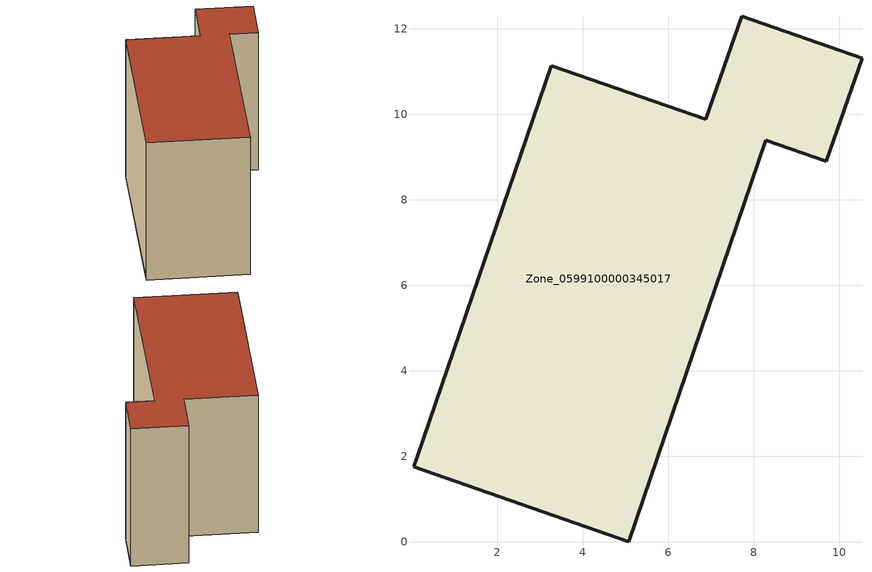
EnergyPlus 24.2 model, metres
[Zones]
Zone_0599100000345017
 floor ground (C_G): 9.69,8.9 8.28,9.39 5.07,0 0.04,1.75 0.12,1.98 3.26,11.13 6.87,9.88 7.71,12.29 10.53,11.32 z0
 wall outside (C_F): 8.28,9.39 9.69,8.9 10.53,11.32 7.71,12.29 6.87,9.88 3.26,11.13 0.12,1.98 0.04,1.75 5.07,0 8.28,9.39 z0:8.27
 roof outside (C_R): 0.04,1.75 5.07,0 8.28,9.39 9.69,8.9 10.53,11.32 7.71,12.29 6.87,9.88 3.26,11.13 0.12,1.98 z8.27
[BUILDING]
Pand.0599100000345017: North Axis=0; Terrain=City; Loads Convergence Tolerance Value=0.04; Temperature Convergence Tolerance Value=0.4; Solar Distribution=FullExterior; Maximum Number of Warmup Days=25; Minimum Number of Warmup Days=1
[Site:Location]
Rotterdam.The.Hague.AP_ZH_NLD Design_Conditions: Latitude=51.96; Longitude=4.45; Time Zone=1; Elevation=-4.5
[SITE:GROUNDTEMPERATURE:BUILDINGSURFACE]
18, 18, 18, 18, 18, 18, 18, 18, 18, 18, 18, 18
[MATERIAL] Thermal Absorptance=0.9; Solar Absorptance=0.7; Visible Absorptance=0.7
Name | Roughness | Thickness | Conductivity | Density | Specific Heat
G.TC.1992-2005 | MediumSmooth | 0.15 | 0.06 | 540 | 1210
F.TC.1992-2005 | Rough | 0.3 | 0.12 | 1920 | 840
R.TC.1992-2005 | MediumRough | 0.2 | 0.08 | 1500 | 1000
[CONSTRUCTION]
C_G: G.TC.1992-2005
C_F: F.TC.1992-2005
C_R: R.TC.1992-2005
[ZONE]
Zone_0599100000345017: Type=1; Multiplier=1; Ceiling Height=Autocalculate; Volume=Autocalculate; Floor Area=autocalculate; Part of Total Floor Area=Yes
[ZONEINFILTRATION:DESIGNFLOWRATE]
Infil_Zone_0599100000345017: Zone or ZoneList or Space or SpaceList=Zone_0599100000345017; Schedule=AlwaysOn; Design Flow Rate Calculation Method=Flow/Area; Flow Rate per Floor Area=0.0015; Constant Term Coefficient=1; Temperature Term Coefficient=0; Velocity Term Coefficient=0; Velocity Squared Term Coefficient=0
[HVACTEMPLATE:ZONE:IDEALLOADSAIRSYSTEM]
Zone_0599100000345017: Maximum Heating Supply Air Temperature=50; Minimum Cooling Supply Air Temperature=13; Maximum Heating Supply Air Humidity Ratio=0.0156; Minimum Cooling Supply Air Humidity Ratio=0.0077; Heating Limit=NoLimit; Cooling Limit=NoLimit; Dehumidification Control Type=ConstantSensibleHeatRatio; Cooling Sensible Heat Ratio=0.7; Dehumidification Setpoint=60; Humidification Control Type=None; Humidification Setpoint=30; Outdoor Air Method=None; Outdoor Air Flow Rate per Person=0.00944; Outdoor Air Flow Rate per Zone Floor Area=0; Outdoor Air Flow Rate per Zone=0; Demand Controlled Ventilation Type=None; Outdoor Air Economizer Type=NoEconomizer; Heat Recovery Type=None; Sensible Heat Recovery Effectiveness=0.7; Latent Heat Recovery Effectiveness=0.65
[ZONECONTROL:THERMOSTAT]
ThermostatControl_Zone_0599100000345017: Zone or ZoneList=Zone_0599100000345017; Control Type Schedule=DualSetpointControlType; Control 1=Thermostat_Zone_0599100000345017; Temperature Difference Between Cutout And Setpoint=0
[THERMOSTATSETPOINT:DUALSETPOINT]
Thermostat_Zone_0599100000345017: Heating Setpoint Temperature Schedule=HeatingSetpoint_Zone_0599100000345017; Cooling Setpoint Temperature Schedule=CoolingSetpoint_Zone_0599100000345017
[SCHEDULE:COMPACT]
HeatingSetpoint_Zone_0599100000345017: Through: 12/31, For: AllDays, Until: 24:00, 21
CoolingSetpoint_Zone_0599100000345017: Through: 12/31, For: AllDays, Until: 24:00, 24
DualSetpointControlType: Through: 12/31, For: AllDays, Until: 24:00, 4
AlwaysOn: Through: 12/31, For: AllDays, Until: 24:00, 1
